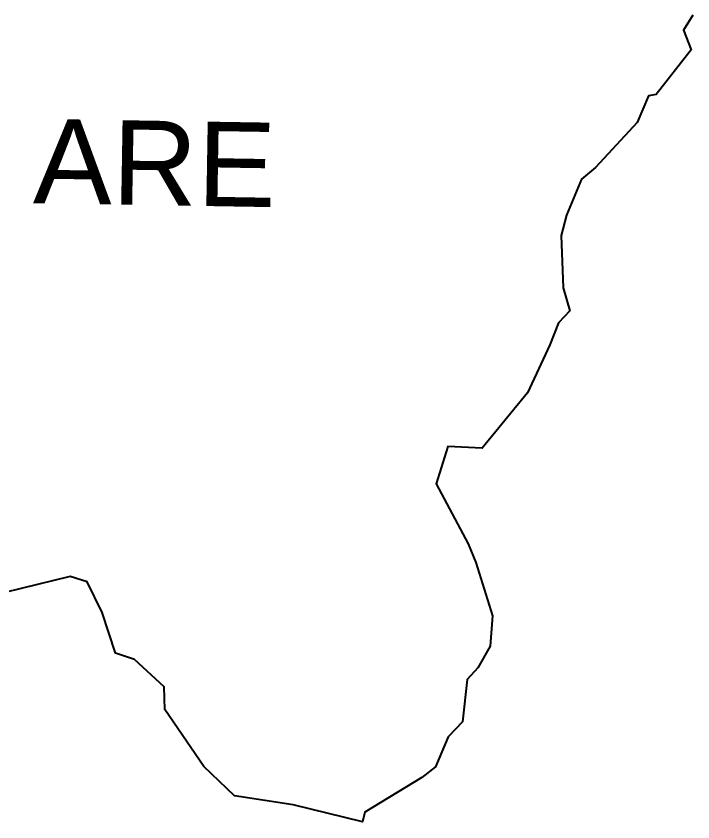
# Model space of a CAD drawing. Header units: metres. Extents: x 305549 to 310129, y 1935542 to 1940685.
# Drawn here: x 307791 to 310033, y 1935542 to 1938210 of the extents above; entities that cross this region are included whole.
import ezdxf

# ---------------------------------------------------------------- set-up
doc = ezdxf.new("R2010")
doc.units = ezdxf.units.M
doc.layers.add('VILLAGE BOUNDRY', color=10, linetype='Continuous')
doc.layers.add('VILLAGE NAME', color=250, linetype='Continuous')
doc.styles.get("Standard").update_dxf_attribs({"font": 'simplex.shx'})

msp = doc.modelspace()

# ---------------------------------------------------------------- linework, layer by layer
at = {"layer": 'VILLAGE BOUNDRY', "color": 3, "flags": 128}
msp.add_lwpolyline([(310032.6, 1938213.1), (310001, 1938163.6), (310027.4, 1938099.2), (309910.8, 1937950.9), (309885.6, 1937946.8), (309847.6, 1937858.5), (309709.9, 1937708.7), (309663.7, 1937670.8), (309613.9, 1937550.8), (309596, 1937483.6), (309603.4, 1937310.4), (309625.5, 1937234), (309587.3, 1937194.5), (309558.5, 1937121.6), (309484.7, 1936963.2), (309335, 1936779.6), (309220.8, 1936784.7), (309181.8, 1936660.9), (309288.4, 1936462.2), (309313.5, 1936400.8), (309369.1, 1936224.2), (309361.5, 1936123.5), (309320.5, 1936051.7), (309285.4, 1936013), (309269.7, 1935873.4), (309222.5, 1935824), (309180, 1935723.7), (309134.9, 1935688.4), (308945.4, 1935574), (308938.3, 1935541.8), (308708.2, 1935598.7), (308514.2, 1935627.9), (308412.8, 1935724.8), (308283.8, 1935914.1), (308281.3, 1935989.3), (308183.4, 1936079.3), (308120.5, 1936100.2), (308075.5, 1936235.3), (308025.8, 1936336.9), (307969.7, 1936354.6), (307697.9, 1936288.2)], dxfattribs=at)

# ---------------------------------------------------------------- texts
at = {"layer": 'VILLAGE NAME', "insert": (307851, 1937870.4), "char_height": 279.599, "attachment_point": 1, "rotation": 359.0535}
msp.add_mtext_dynamic_manual_height_columns('{\\fArial|b0|i0|c0|p34;ARE}', width=921.736, gutter_width=1398, heights=[0], dxfattribs=at)

doc.saveas('drawing.dxf')
